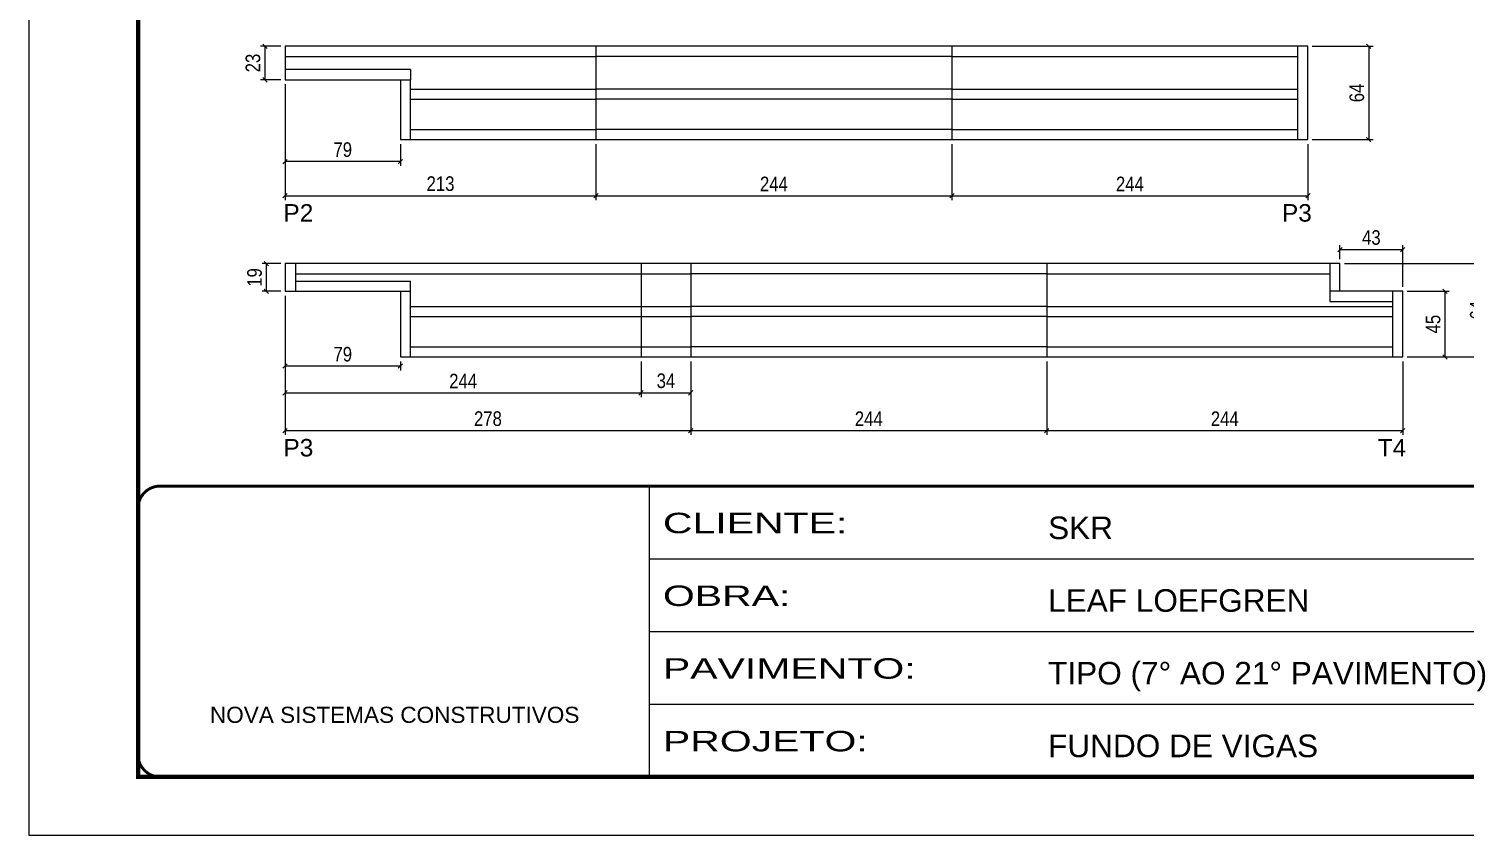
# Model space of a CAD drawing. Extents: x 1959 to 8212, y 239 to 4735.
# Drawn here: x 3557 to 4542, y 2537 to 3089 of the extents above; entities that cross this region are included whole.
import ezdxf

# ---------------------------------------------------------------- set-up
doc = ezdxf.new("R2010")
doc.units = 0
doc.linetypes.add('CONTINUO', pattern=[0])
doc.linetypes.add('DASHED', pattern=[0.75, 0.5, -0.25])
for name, color, linetype in [('5', 5, 'Continuous'), ('COTA', 241, 'Continuous'), ('Painéis', 200, 'Continuous'), ('SARR_2.2x7', 40, 'Continuous')]:
    doc.layers.add(name, color=color, linetype=linetype)
doc.layers.add('Folhas', color=255, linetype='Continuous', lineweight=9)
doc.layers.add('SARRAFO DE PRESSAO', color=251, linetype='DASHED', lineweight=9)
doc.styles.add('ARIAL', font='arial.ttf')
doc.styles.add('COTA TECNICA', font='techl___.ttf', dxfattribs={"height": 10})
doc.styles.get("Standard").update_dxf_attribs({"font": 'arial.ttf'})
doc.styles.add('Tecnologia', font='')
doc.styles.get('Tecnologia').set_extended_font_data('Forgotten Futurist')
doc.dimstyles.new('PAINEL', dxfattribs={"dimtxt": 10, "dimasz": 3, "dimexe": 3, "dimexo": 3, "dimgap": 3, "dimtad": 1, "dimdec": 1, "dimzin": 12, "dimdsep": 46, "dimtxsty": 'COTA TECNICA', "dimblk1": 'OBLIQUE', "dimblk2": 'OBLIQUE', "dimsah": 1, "dimcen": 0.9, "dimclrd": 4, "dimclre": 4, "dimclrt": 240, "dimadec": 1, "dimazin": 3, "dimtfac": 1, "dimtdec": 1, "dimtmove": 0, "dimatfit": 3, "dimfxl": 1, "dimtolj": 1, "dimtzin": 12, "dimarcsym": 0})

# ---------------------------------------------------------------- blocks, each defined once
blk = doc.blocks.new('9999999999')
at = {"color": 30, "linetype": 'CONTINUO'}
for p, q in [((98564.56, 34230.21), (98564.56, 34429.45)), ((98564.56, 34379.64), (99583.98, 34379.64)), ((98564.56, 34329.83), (99487.98, 34329.83)), ((98564.56, 34280.02), (99487.98, 34280.02))]:
    blk.add_line(p, q, dxfattribs=at)
at = {"color": 30, "linetype": 'CONTINUO', "const_width": 2}
blk.add_lwpolyline([(99583.98, 34230.21), (99583.98, 34414.45, 0.414214), (99568.98, 34429.45), (98228.98, 34429.45, 0.414214), (98213.98, 34414.45), (98213.98, 34245.21, 0.414214), (98228.98, 34230.21), (99583.98, 34230.21)], format="xyb", dxfattribs=at)
at = {"layer": 'Folhas'}
blk.add_lwpolyline([(98138.98, 34190.21), (99623.98, 34190.21), (99623.98, 35240.21), (98138.98, 35240.21)], close=True, dxfattribs=at)
at = {"layer": 'Folhas', "color": 30, "const_width": 3}
blk.add_lwpolyline([(98213.98, 34230.21), (99583.98, 34230.21), (99583.98, 35200.21), (98213.98, 35200.21)], close=True, dxfattribs=at)
at = {"color": 7, "linetype": 'Continuous', "ltscale": 5, "style": 'ARIAL'}
for s, height, p in [('SKR', 15.483, (98837.68, 34393.13)), ('LEAF LOEFGREN', 15.4829, (98837.68, 34343.32)), ('TIPO (7° AO 21° PAVIMENTO)', 15.4829, (98837.68, 34293.51)), ('NOVA SISTEMAS CONSTRUTIVOS', 11.0592, (98263.19, 34267.21)), ('FUNDO DE VIGAS', 15.4829, (98837.68, 34243.7))]:
    blk.add_text(s, height=height, dxfattribs=at).set_placement(p)
at = {"layer": 'Folhas', "color": 7, "style": 'Tecnologia', "width": 1.5}
for s, p in [('CLIENTE:', (98573.65, 34397.17)), ('OBRA:', (98573.65, 34347.31)), ('PAVIMENTO:', (98573.65, 34297.5)), ('PROJETO:', (98573.65, 34247.69))]:
    blk.add_text(s, height=14, dxfattribs=at).set_placement(p)
blk = doc.blocks.new('_Oblique')
at = {"color": 0, "linetype": 'ByBlock', "lineweight": -2}
blk.add_line((-0.5, -0.5), (0.5, 0.5), dxfattribs=at)
blk = doc.blocks.new('*D373')
at = {"layer": 'COTA', "color": 4, "lineweight": -2, "transparency": 16777216}
for p, q in [((4437.01, 3077.27), (4478.68, 3077.27)), ((4475.68, 3077.27), (4475.68, 3013.27)), ((4437.01, 3013.27), (4478.68, 3013.27))]:
    blk.add_line(p, q, dxfattribs=at)
at = {"layer": 'Defpoints', "color": 0, "transparency": 16777216}
for p in [(4434.01, 3077.27), (4434.01, 3013.27), (4475.68, 3013.27)]:
    blk.add_point(p, dxfattribs=at)
at = {"layer": 'COTA', "color": 4, "lineweight": -2, "transparency": 16777216, "xscale": 3, "yscale": 3, "zscale": 3}
for p, rotation in [((4475.68, 3077.27), 90), ((4475.68, 3013.27), 270)]:
    blk.add_blockref('_Oblique', p, dxfattribs=dict(at, rotation=rotation))
at = {"layer": 'COTA', "color": 240, "transparency": 16777216, "insert": (4467.58, 3045.27), "char_height": 10, "attachment_point": 5, "rotation": 90, "style": 'COTA TECNICA'}
blk.add_mtext('\\A1;64', dxfattribs=at)
blk = doc.blocks.new('*D374')
at = {"layer": 'COTA', "color": 4, "lineweight": -2, "transparency": 16777216}
for p, q in [((3733.01, 3051.27), (3733.01, 2971.85)), ((3946.01, 3010.27), (3946.01, 2971.85)), ((3733.01, 2974.85), (3946.01, 2974.85))]:
    blk.add_line(p, q, dxfattribs=at)
at = {"layer": 'Defpoints', "color": 0, "transparency": 16777216}
for p in [(3733.01, 3054.27), (3946.01, 3013.27), (3946.01, 2974.85)]:
    blk.add_point(p, dxfattribs=at)
at = {"layer": 'COTA', "color": 4, "lineweight": -2, "transparency": 16777216, "xscale": 3, "yscale": 3, "zscale": 3, "rotation": 180}
blk.add_blockref('_Oblique', (3733.01, 2974.85), dxfattribs=at)
at = {"layer": 'COTA', "color": 4, "lineweight": -2, "transparency": 16777216, "xscale": 3, "yscale": 3, "zscale": 3}
blk.add_blockref('_Oblique', (3946.01, 2974.85), dxfattribs=at)
at = {"layer": 'COTA', "color": 240, "transparency": 16777216, "insert": (3839.51, 2983.07), "char_height": 10, "attachment_point": 5, "style": 'COTA TECNICA'}
blk.add_mtext('\\A1;213', dxfattribs=at)
blk = doc.blocks.new('*D375')
at = {"layer": 'COTA', "color": 4, "lineweight": -2, "transparency": 16777216}
for p, q in [((3946.01, 3010.27), (3946.01, 2971.85)), ((4190.01, 3010.27), (4190.01, 2971.85)), ((3946.01, 2974.85), (4190.01, 2974.85))]:
    blk.add_line(p, q, dxfattribs=at)
at = {"layer": 'Defpoints', "color": 0, "transparency": 16777216}
for p in [(3946.01, 3013.27), (4190.01, 3013.27), (4190.01, 2974.85)]:
    blk.add_point(p, dxfattribs=at)
at = {"layer": 'COTA', "color": 4, "lineweight": -2, "transparency": 16777216, "xscale": 3, "yscale": 3, "zscale": 3, "rotation": 180}
blk.add_blockref('_Oblique', (3946.01, 2974.85), dxfattribs=at)
at = {"layer": 'COTA', "color": 4, "lineweight": -2, "transparency": 16777216, "xscale": 3, "yscale": 3, "zscale": 3}
blk.add_blockref('_Oblique', (4190.01, 2974.85), dxfattribs=at)
at = {"layer": 'COTA', "color": 240, "transparency": 16777216, "insert": (4068.01, 2982.92), "char_height": 10, "attachment_point": 5, "style": 'COTA TECNICA'}
blk.add_mtext('\\A1;244', dxfattribs=at)
blk = doc.blocks.new('*D376')
at = {"layer": 'COTA', "color": 4, "lineweight": -2, "transparency": 16777216}
for p, q in [((4190.01, 3010.27), (4190.01, 2971.85)), ((4434.01, 3010.27), (4434.01, 2971.85)), ((4190.01, 2974.85), (4434.01, 2974.85))]:
    blk.add_line(p, q, dxfattribs=at)
at = {"layer": 'Defpoints', "color": 0, "transparency": 16777216}
for p in [(4190.01, 3013.27), (4434.01, 3013.27), (4434.01, 2974.85)]:
    blk.add_point(p, dxfattribs=at)
at = {"layer": 'COTA', "color": 4, "lineweight": -2, "transparency": 16777216, "xscale": 3, "yscale": 3, "zscale": 3, "rotation": 180}
blk.add_blockref('_Oblique', (4190.01, 2974.85), dxfattribs=at)
at = {"layer": 'COTA', "color": 4, "lineweight": -2, "transparency": 16777216, "xscale": 3, "yscale": 3, "zscale": 3}
blk.add_blockref('_Oblique', (4434.01, 2974.85), dxfattribs=at)
at = {"layer": 'COTA', "color": 240, "transparency": 16777216, "insert": (4312.01, 2982.92), "char_height": 10, "attachment_point": 5, "style": 'COTA TECNICA'}
blk.add_mtext('\\A1;244', dxfattribs=at)
blk = doc.blocks.new('*D377')
at = {"layer": 'COTA', "color": 4, "lineweight": -2, "transparency": 16777216}
for p, q in [((3730.01, 3077.27), (3716.21, 3077.27)), ((3719.21, 3054.27), (3719.21, 3077.27)), ((3730.01, 3054.27), (3716.21, 3054.27))]:
    blk.add_line(p, q, dxfattribs=at)
at = {"layer": 'Defpoints', "color": 0, "transparency": 16777216}
for p in [(3719.21, 3077.27), (3733.01, 3077.27), (3733.01, 3054.27)]:
    blk.add_point(p, dxfattribs=at)
at = {"layer": 'COTA', "color": 4, "lineweight": -2, "transparency": 16777216, "xscale": 3, "yscale": 3, "zscale": 3}
for p, rotation in [((3719.21, 3077.27), 90), ((3719.21, 3054.27), 270)]:
    blk.add_blockref('_Oblique', p, dxfattribs=dict(at, rotation=rotation))
at = {"layer": 'COTA', "color": 240, "transparency": 16777216, "insert": (3710.99, 3065.77), "char_height": 10, "attachment_point": 5, "rotation": 90, "style": 'COTA TECNICA'}
blk.add_mtext('\\A1;23', dxfattribs=at)
blk = doc.blocks.new('*D378')
at = {"layer": 'COTA', "color": 4, "lineweight": -2, "transparency": 16777216}
for p, q in [((3733.01, 3051.27), (3733.01, 2995.28)), ((3812.01, 3010.27), (3812.01, 2995.28)), ((3812.01, 2998.28), (3733.01, 2998.28))]:
    blk.add_line(p, q, dxfattribs=at)
at = {"layer": 'Defpoints', "color": 0, "transparency": 16777216}
for p in [(3733.01, 3054.27), (3812.01, 3013.27), (3733.01, 2998.28)]:
    blk.add_point(p, dxfattribs=at)
at = {"layer": 'COTA', "color": 4, "lineweight": -2, "transparency": 16777216, "xscale": 3, "yscale": 3, "zscale": 3, "rotation": 180}
blk.add_blockref('_Oblique', (3733.01, 2998.28), dxfattribs=at)
at = {"layer": 'COTA', "color": 4, "lineweight": -2, "transparency": 16777216, "xscale": 3, "yscale": 3, "zscale": 3}
blk.add_blockref('_Oblique', (3812.01, 2998.28), dxfattribs=at)
at = {"layer": 'COTA', "color": 240, "transparency": 16777216, "insert": (3772.51, 3006.38), "char_height": 10, "attachment_point": 5, "style": 'COTA TECNICA'}
blk.add_mtext('\\A1;79', dxfattribs=at)
blk = doc.blocks.new('*D379')
at = {"layer": 'COTA', "color": 4, "lineweight": -2, "transparency": 16777216}
for p, q in [((4011.01, 2861.35), (4011.01, 2810.95)), ((4255.01, 2861.35), (4255.01, 2810.95)), ((4011.01, 2813.95), (4255.01, 2813.95))]:
    blk.add_line(p, q, dxfattribs=at)
at = {"layer": 'Defpoints', "color": 0, "transparency": 16777216}
for p in [(4011.01, 2864.35), (4255.01, 2864.35), (4255.01, 2813.95)]:
    blk.add_point(p, dxfattribs=at)
at = {"layer": 'COTA', "color": 4, "lineweight": -2, "transparency": 16777216, "xscale": 3, "yscale": 3, "zscale": 3, "rotation": 180}
blk.add_blockref('_Oblique', (4011.01, 2813.95), dxfattribs=at)
at = {"layer": 'COTA', "color": 4, "lineweight": -2, "transparency": 16777216, "xscale": 3, "yscale": 3, "zscale": 3}
blk.add_blockref('_Oblique', (4255.01, 2813.95), dxfattribs=at)
at = {"layer": 'COTA', "color": 240, "transparency": 16777216, "insert": (4133.01, 2822.03), "char_height": 10, "attachment_point": 5, "style": 'COTA TECNICA'}
blk.add_mtext('\\A1;244', dxfattribs=at)
blk = doc.blocks.new('*D380')
at = {"layer": 'COTA', "color": 4, "lineweight": -2, "transparency": 16777216}
for p, q in [((4255.01, 2861.35), (4255.01, 2810.95)), ((4499.01, 2861.35), (4499.01, 2810.95)), ((4255.01, 2813.95), (4499.01, 2813.95))]:
    blk.add_line(p, q, dxfattribs=at)
at = {"layer": 'Defpoints', "color": 0, "transparency": 16777216}
for p in [(4255.01, 2864.35), (4499.01, 2864.35), (4499.01, 2813.95)]:
    blk.add_point(p, dxfattribs=at)
at = {"layer": 'COTA', "color": 4, "lineweight": -2, "transparency": 16777216, "xscale": 3, "yscale": 3, "zscale": 3, "rotation": 180}
blk.add_blockref('_Oblique', (4255.01, 2813.95), dxfattribs=at)
at = {"layer": 'COTA', "color": 4, "lineweight": -2, "transparency": 16777216, "xscale": 3, "yscale": 3, "zscale": 3}
blk.add_blockref('_Oblique', (4499.01, 2813.95), dxfattribs=at)
at = {"layer": 'COTA', "color": 240, "transparency": 16777216, "insert": (4377.01, 2822.03), "char_height": 10, "attachment_point": 5, "style": 'COTA TECNICA'}
blk.add_mtext('\\A1;244', dxfattribs=at)
blk = doc.blocks.new('*D381')
at = {"layer": 'COTA', "color": 4, "lineweight": -2, "transparency": 16777216}
for p, q in [((3733.01, 2906.35), (3733.01, 2810.95)), ((4011.01, 2861.35), (4011.01, 2810.95)), ((3733.01, 2813.95), (4011.01, 2813.95))]:
    blk.add_line(p, q, dxfattribs=at)
at = {"layer": 'Defpoints', "color": 0, "transparency": 16777216}
for p in [(3733.01, 2909.35), (4011.01, 2864.35), (4011.01, 2813.95)]:
    blk.add_point(p, dxfattribs=at)
at = {"layer": 'COTA', "color": 4, "lineweight": -2, "transparency": 16777216, "xscale": 3, "yscale": 3, "zscale": 3, "rotation": 180}
blk.add_blockref('_Oblique', (3733.01, 2813.95), dxfattribs=at)
at = {"layer": 'COTA', "color": 4, "lineweight": -2, "transparency": 16777216, "xscale": 3, "yscale": 3, "zscale": 3}
blk.add_blockref('_Oblique', (4011.01, 2813.95), dxfattribs=at)
at = {"layer": 'COTA', "color": 240, "transparency": 16777216, "insert": (3872.01, 2822.05), "char_height": 10, "attachment_point": 5, "style": 'COTA TECNICA'}
blk.add_mtext('\\A1;278', dxfattribs=at)
blk = doc.blocks.new('*D382')
at = {"layer": 'COTA', "color": 4, "lineweight": -2, "transparency": 16777216}
for p, q in [((3730.01, 2928.35), (3717.16, 2928.35)), ((3720.16, 2909.35), (3720.16, 2928.35)), ((3730.01, 2909.35), (3717.16, 2909.35))]:
    blk.add_line(p, q, dxfattribs=at)
at = {"layer": 'Defpoints', "color": 0, "transparency": 16777216}
for p in [(3720.16, 2928.35), (3733.01, 2928.35), (3733.01, 2909.35)]:
    blk.add_point(p, dxfattribs=at)
at = {"layer": 'COTA', "color": 4, "lineweight": -2, "transparency": 16777216, "xscale": 3, "yscale": 3, "zscale": 3}
for p, rotation in [((3720.16, 2928.35), 90), ((3720.16, 2909.35), 270)]:
    blk.add_blockref('_Oblique', p, dxfattribs=dict(at, rotation=rotation))
at = {"layer": 'COTA', "color": 240, "transparency": 16777216, "insert": (3712.07, 2918.85), "char_height": 10, "attachment_point": 5, "rotation": 90, "style": 'COTA TECNICA'}
blk.add_mtext('\\A1;19', dxfattribs=at)
blk = doc.blocks.new('*D383')
at = {"layer": 'COTA', "color": 4, "lineweight": -2, "transparency": 16777216}
for p, q in [((3733.01, 2906.35), (3733.01, 2836.78)), ((3977.01, 2861.35), (3977.01, 2836.78)), ((3733.01, 2839.78), (3977.01, 2839.78))]:
    blk.add_line(p, q, dxfattribs=at)
at = {"layer": 'Defpoints', "color": 0, "transparency": 16777216}
for p in [(3733.01, 2909.35), (3977.01, 2864.35), (3977.01, 2839.78)]:
    blk.add_point(p, dxfattribs=at)
at = {"layer": 'COTA', "color": 4, "lineweight": -2, "transparency": 16777216, "xscale": 3, "yscale": 3, "zscale": 3, "rotation": 180}
blk.add_blockref('_Oblique', (3733.01, 2839.78), dxfattribs=at)
at = {"layer": 'COTA', "color": 4, "lineweight": -2, "transparency": 16777216, "xscale": 3, "yscale": 3, "zscale": 3}
blk.add_blockref('_Oblique', (3977.01, 2839.78), dxfattribs=at)
at = {"layer": 'COTA', "color": 240, "transparency": 16777216, "insert": (3855.01, 2847.86), "char_height": 10, "attachment_point": 5, "style": 'COTA TECNICA'}
blk.add_mtext('\\A1;244', dxfattribs=at)
blk = doc.blocks.new('*D384')
at = {"layer": 'COTA', "color": 4, "lineweight": -2, "transparency": 16777216}
for p, q in [((3977.01, 2861.35), (3977.01, 2836.78)), ((4011.01, 2861.35), (4011.01, 2836.78)), ((3977.01, 2839.78), (4011.01, 2839.78))]:
    blk.add_line(p, q, dxfattribs=at)
at = {"layer": 'Defpoints', "color": 0, "transparency": 16777216}
for p in [(3977.01, 2864.35), (4011.01, 2864.35), (4011.01, 2839.78)]:
    blk.add_point(p, dxfattribs=at)
at = {"layer": 'COTA', "color": 4, "lineweight": -2, "transparency": 16777216, "xscale": 3, "yscale": 3, "zscale": 3, "rotation": 180}
blk.add_blockref('_Oblique', (3977.01, 2839.78), dxfattribs=at)
at = {"layer": 'COTA', "color": 4, "lineweight": -2, "transparency": 16777216, "xscale": 3, "yscale": 3, "zscale": 3}
blk.add_blockref('_Oblique', (4011.01, 2839.78), dxfattribs=at)
at = {"layer": 'COTA', "color": 240, "transparency": 16777216, "insert": (3994.01, 2848), "char_height": 10, "attachment_point": 5, "style": 'COTA TECNICA'}
blk.add_mtext('\\A1;34', dxfattribs=at)
blk = doc.blocks.new('*D385')
at = {"layer": 'COTA', "color": 4, "lineweight": -2, "transparency": 16777216}
for p, q in [((3733.01, 2906.35), (3733.01, 2855.11)), ((3812.01, 2858.11), (3733.01, 2858.11)), ((3812.01, 2861.35), (3812.01, 2855.11))]:
    blk.add_line(p, q, dxfattribs=at)
at = {"layer": 'Defpoints', "color": 0, "transparency": 16777216}
for p in [(3733.01, 2909.35), (3733.01, 2858.11), (3812.01, 2864.35)]:
    blk.add_point(p, dxfattribs=at)
at = {"layer": 'COTA', "color": 4, "lineweight": -2, "transparency": 16777216, "xscale": 3, "yscale": 3, "zscale": 3, "rotation": 180}
blk.add_blockref('_Oblique', (3733.01, 2858.11), dxfattribs=at)
at = {"layer": 'COTA', "color": 4, "lineweight": -2, "transparency": 16777216, "xscale": 3, "yscale": 3, "zscale": 3}
blk.add_blockref('_Oblique', (3812.01, 2858.11), dxfattribs=at)
at = {"layer": 'COTA', "color": 240, "transparency": 16777216, "insert": (3772.51, 2866.21), "char_height": 10, "attachment_point": 5, "style": 'COTA TECNICA'}
blk.add_mtext('\\A1;79', dxfattribs=at)
blk = doc.blocks.new('*D386')
at = {"layer": 'COTA', "color": 4, "lineweight": -2, "transparency": 16777216}
for p, q in [((4456.01, 2931.35), (4456.01, 2940.95)), ((4456.01, 2937.95), (4499.01, 2937.95)), ((4499.01, 2912.35), (4499.01, 2940.95))]:
    blk.add_line(p, q, dxfattribs=at)
at = {"layer": 'Defpoints', "color": 0, "transparency": 16777216}
for p in [(4499.01, 2937.95), (4456.01, 2928.35), (4499.01, 2909.35)]:
    blk.add_point(p, dxfattribs=at)
at = {"layer": 'COTA', "color": 4, "lineweight": -2, "transparency": 16777216, "xscale": 3, "yscale": 3, "zscale": 3, "rotation": 180}
blk.add_blockref('_Oblique', (4456.01, 2937.95), dxfattribs=at)
at = {"layer": 'COTA', "color": 4, "lineweight": -2, "transparency": 16777216, "xscale": 3, "yscale": 3, "zscale": 3}
blk.add_blockref('_Oblique', (4499.01, 2937.95), dxfattribs=at)
at = {"layer": 'COTA', "color": 240, "transparency": 16777216, "insert": (4477.51, 2946.17), "char_height": 10, "attachment_point": 5, "style": 'COTA TECNICA'}
blk.add_mtext('\\A1;43', dxfattribs=at)
blk = doc.blocks.new('*D387')
at = {"layer": 'COTA', "color": 4, "lineweight": -2, "transparency": 16777216}
for p, q in [((4502.01, 2909.35), (4530.96, 2909.35)), ((4527.96, 2909.35), (4527.96, 2864.35)), ((4502.01, 2864.35), (4530.96, 2864.35))]:
    blk.add_line(p, q, dxfattribs=at)
at = {"layer": 'Defpoints', "color": 0, "transparency": 16777216}
for p in [(4499.01, 2909.35), (4499.01, 2864.35), (4527.96, 2864.35)]:
    blk.add_point(p, dxfattribs=at)
at = {"layer": 'COTA', "color": 4, "lineweight": -2, "transparency": 16777216, "xscale": 3, "yscale": 3, "zscale": 3}
for p, rotation in [((4527.96, 2909.35), 90), ((4527.96, 2864.35), 270)]:
    blk.add_blockref('_Oblique', p, dxfattribs=dict(at, rotation=rotation))
at = {"layer": 'COTA', "color": 240, "transparency": 16777216, "insert": (4519.86, 2886.85), "char_height": 10, "attachment_point": 5, "rotation": 90, "style": 'COTA TECNICA'}
blk.add_mtext('\\A1;45', dxfattribs=at)
blk = doc.blocks.new('*D388')
at = {"layer": 'COTA', "color": 4, "lineweight": -2, "transparency": 16777216}
for p, q in [((4459.01, 2928.35), (4561.31, 2928.35)), ((4558.31, 2864.35), (4558.31, 2928.35)), ((4502.01, 2864.35), (4561.31, 2864.35))]:
    blk.add_line(p, q, dxfattribs=at)
at = {"layer": 'Defpoints', "color": 0, "transparency": 16777216}
for p in [(4456.01, 2928.35), (4558.31, 2928.35), (4499.01, 2864.35)]:
    blk.add_point(p, dxfattribs=at)
at = {"layer": 'COTA', "color": 4, "lineweight": -2, "transparency": 16777216, "xscale": 3, "yscale": 3, "zscale": 3}
for p, rotation in [((4558.31, 2928.35), 90), ((4558.31, 2864.35), 270)]:
    blk.add_blockref('_Oblique', p, dxfattribs=dict(at, rotation=rotation))
at = {"layer": 'COTA', "color": 240, "transparency": 16777216, "insert": (4550.2, 2896.35), "char_height": 10, "attachment_point": 5, "rotation": 90, "style": 'COTA TECNICA'}
blk.add_mtext('\\A1;64', dxfattribs=at)

msp = doc.modelspace()

# ---------------------------------------------------------------- linework, layer by layer
at = {"layer": 'COTA'}
for p, q in [((3812.01, 3054.27), (3819.01, 3054.27)), ((3819.01, 3061.27), (3819.01, 3054.27)), ((3819.01, 2909.35), (3819.01, 2916.35)), ((3812.01, 2909.35), (3819.01, 2909.35)), ((4456.01, 2909.35), (4449.01, 2909.35)), ((4449.01, 2909.35), (4449.01, 2902.35))]:
    msp.add_line(p, q, dxfattribs=at)
at = {"layer": 'Painéis', "linetype": 'ByBlock'}
for p, q in [((3946.01, 3077.27), (3946.01, 3013.27)), ((4190.01, 3077.27), (4190.01, 3013.27)), ((3977.01, 2928.35), (3977.01, 2864.35)), ((4011.01, 2928.35), (4011.01, 2864.35)), ((4255.01, 2928.35), (4255.01, 2864.35))]:
    msp.add_line(p, q, dxfattribs=at)
for points in [[(4434.01, 3077.27), (3733.01, 3077.27), (3733.01, 3054.27), (3812.01, 3054.27), (3812.01, 3013.27), (4434.01, 3013.27)], [(4499.01, 2909.35), (4456.01, 2909.35), (4456.01, 2928.35), (3733.01, 2928.35), (3733.01, 2909.35), (3812.01, 2909.35), (3812.01, 2864.35), (4499.01, 2864.35)]]:
    msp.add_lwpolyline(points, close=True, dxfattribs=at)
at = {"layer": 'SARR_2.2x7', "linetype": 'Continuous'}
for p, q in [((4427.01, 3077.27), (4427.01, 3013.27)), ((3733.01, 3070.27), (3946.01, 3070.27)), ((4190.01, 3070.27), (3946.01, 3070.27)), ((4190.01, 3070.27), (4427.01, 3070.27)), ((3819.01, 3061.27), (3733.01, 3061.27)), ((3819.01, 3013.27), (3819.01, 3054.27)), ((3819.01, 3047.96), (3946.01, 3047.96)), ((4190.01, 3047.96), (3946.01, 3047.96)), ((4190.01, 3047.96), (4427.01, 3047.96)), ((3819.01, 3040.96), (3946.01, 3040.96)), ((4190.01, 3040.96), (3946.01, 3040.96)), ((4190.01, 3040.96), (4427.01, 3040.96)), ((3819.01, 3020.27), (3946.01, 3020.27)), ((4190.01, 3020.27), (3946.01, 3020.27)), ((4190.01, 3020.27), (4427.01, 3020.27)), ((3740.01, 2928.35), (3740.01, 2909.35)), ((4449.01, 2928.35), (4449.01, 2909.35)), ((3740.01, 2921.35), (4011.01, 2921.35)), ((3740.01, 2916.35), (3819.01, 2916.35)), ((4255.01, 2921.35), (4011.01, 2921.35)), ((4255.01, 2921.35), (4449.01, 2921.35)), ((3819.01, 2864.35), (3819.01, 2909.35)), ((4492.01, 2909.35), (4492.01, 2864.35)), ((3819.01, 2899.04), (4011.01, 2899.04)), ((4255.01, 2899.04), (4011.01, 2899.04)), ((4255.01, 2899.04), (4492.01, 2899.04)), ((4449.01, 2902.35), (4492.01, 2902.35)), ((3819.01, 2892.04), (4011.01, 2892.04)), ((4255.01, 2892.04), (4011.01, 2892.04)), ((4255.01, 2892.04), (4492.01, 2892.04)), ((3819.01, 2871.35), (4011.01, 2871.35)), ((4255.01, 2871.35), (4011.01, 2871.35)), ((4255.01, 2871.35), (4492.01, 2871.35))]:
    msp.add_line(p, q, dxfattribs=at)

# ---------------------------------------------------------------- block references
at = {"layer": 'SARRAFO DE PRESSAO', "color": 6, "linetype": 'ByBlock'}
msp.add_blockref('9999999999', (-94581.71, -31653.56), dxfattribs=at)

# ---------------------------------------------------------------- texts
at = {"layer": '5', "linetype": 'Continuous'}
for s, p in [('P2', (3731.84, 2957.09)), ('P3', (4416.23, 2957.09)), ('P3', (3731.84, 2796.2)), ('T4', (4481.85, 2796.2))]:
    msp.add_text(s, height=12, rotation=359.99996, dxfattribs=at).set_placement(p)

# ---------------------------------------------------------------- dimensions: what is measured, and where the dimension line sits
at = {"layer": 'COTA'}
for base, p1, p2, picture, middle in [((3719.21, 3077.27), (3733.01, 3054.27), (3733.01, 3077.27), '*D377', (3710.99, 3065.77)), ((4475.68, 3013.27), (4434.01, 3077.27), (4434.01, 3013.27), '*D373', (4467.58, 3045.27)), ((3720.16, 2928.35), (3733.01, 2909.35), (3733.01, 2928.35), '*D382', (3712.07, 2918.85)), ((4558.31, 2928.35), (4499.01, 2864.35), (4456.01, 2928.35), '*D388', (4550.2, 2896.35)), ((4527.96, 2864.35), (4499.01, 2909.35), (4499.01, 2864.35), '*D387', (4519.86, 2886.85))]:
    dim = msp.add_linear_dim(base=base, p1=p1, p2=p2, angle=90, dimstyle='PAINEL', dxfattribs=at)
    dim.commit()
    dim.dimension.update_dxf_attribs({"geometry": picture, "text_midpoint": middle})
for base, p1, p2, picture, middle in [((3946.01, 2974.85), (3733.01, 3054.27), (3946.01, 3013.27), '*D374', (3839.51, 2983.07)), ((3733.01, 2998.28), (3812.01, 3013.27), (3733.01, 3054.27), '*D378', (3772.51, 3006.38)), ((4499.01, 2937.95), (4456.01, 2928.35), (4499.01, 2909.35), '*D386', (4477.51, 2946.17)), ((4011.01, 2813.95), (3733.01, 2909.35), (4011.01, 2864.35), '*D381', (3872.01, 2822.05)), ((3977.01, 2839.78), (3733.01, 2909.35), (3977.01, 2864.35), '*D383', (3855.01, 2847.86)), ((3733.01, 2858.11), (3812.01, 2864.35), (3733.01, 2909.35), '*D385', (3772.51, 2866.21))]:
    dim = msp.add_linear_dim(base=base, p1=p1, p2=p2, dimstyle='PAINEL', dxfattribs=at)
    dim.commit()
    dim.dimension.update_dxf_attribs({"geometry": picture, "text_midpoint": middle})
for base, p1, p2, picture, middle in [((4190.01, 2974.85), (3946.01, 3013.27), (4190.01, 3013.27), '*D375', (4068.01, 2982.92)), ((4434.01, 2974.85), (4190.01, 3013.27), (4434.01, 3013.27), '*D376', (4312.01, 2982.92)), ((4011.01, 2839.78), (3977.01, 2864.35), (4011.01, 2864.35), '*D384', (3994.01, 2848)), ((4255.01, 2813.95), (4011.01, 2864.35), (4255.01, 2864.35), '*D379', (4133.01, 2822.03)), ((4499.01, 2813.95), (4255.01, 2864.35), (4499.01, 2864.35), '*D380', (4377.01, 2822.03))]:
    dim = msp.add_linear_dim(base=base, p1=p1, p2=p2, dimstyle='PAINEL', override={"dimtmove": 1}, dxfattribs=at)
    dim.commit()
    dim.dimension.update_dxf_attribs({"geometry": picture, "text_midpoint": middle})

doc.saveas('drawing.dxf')
